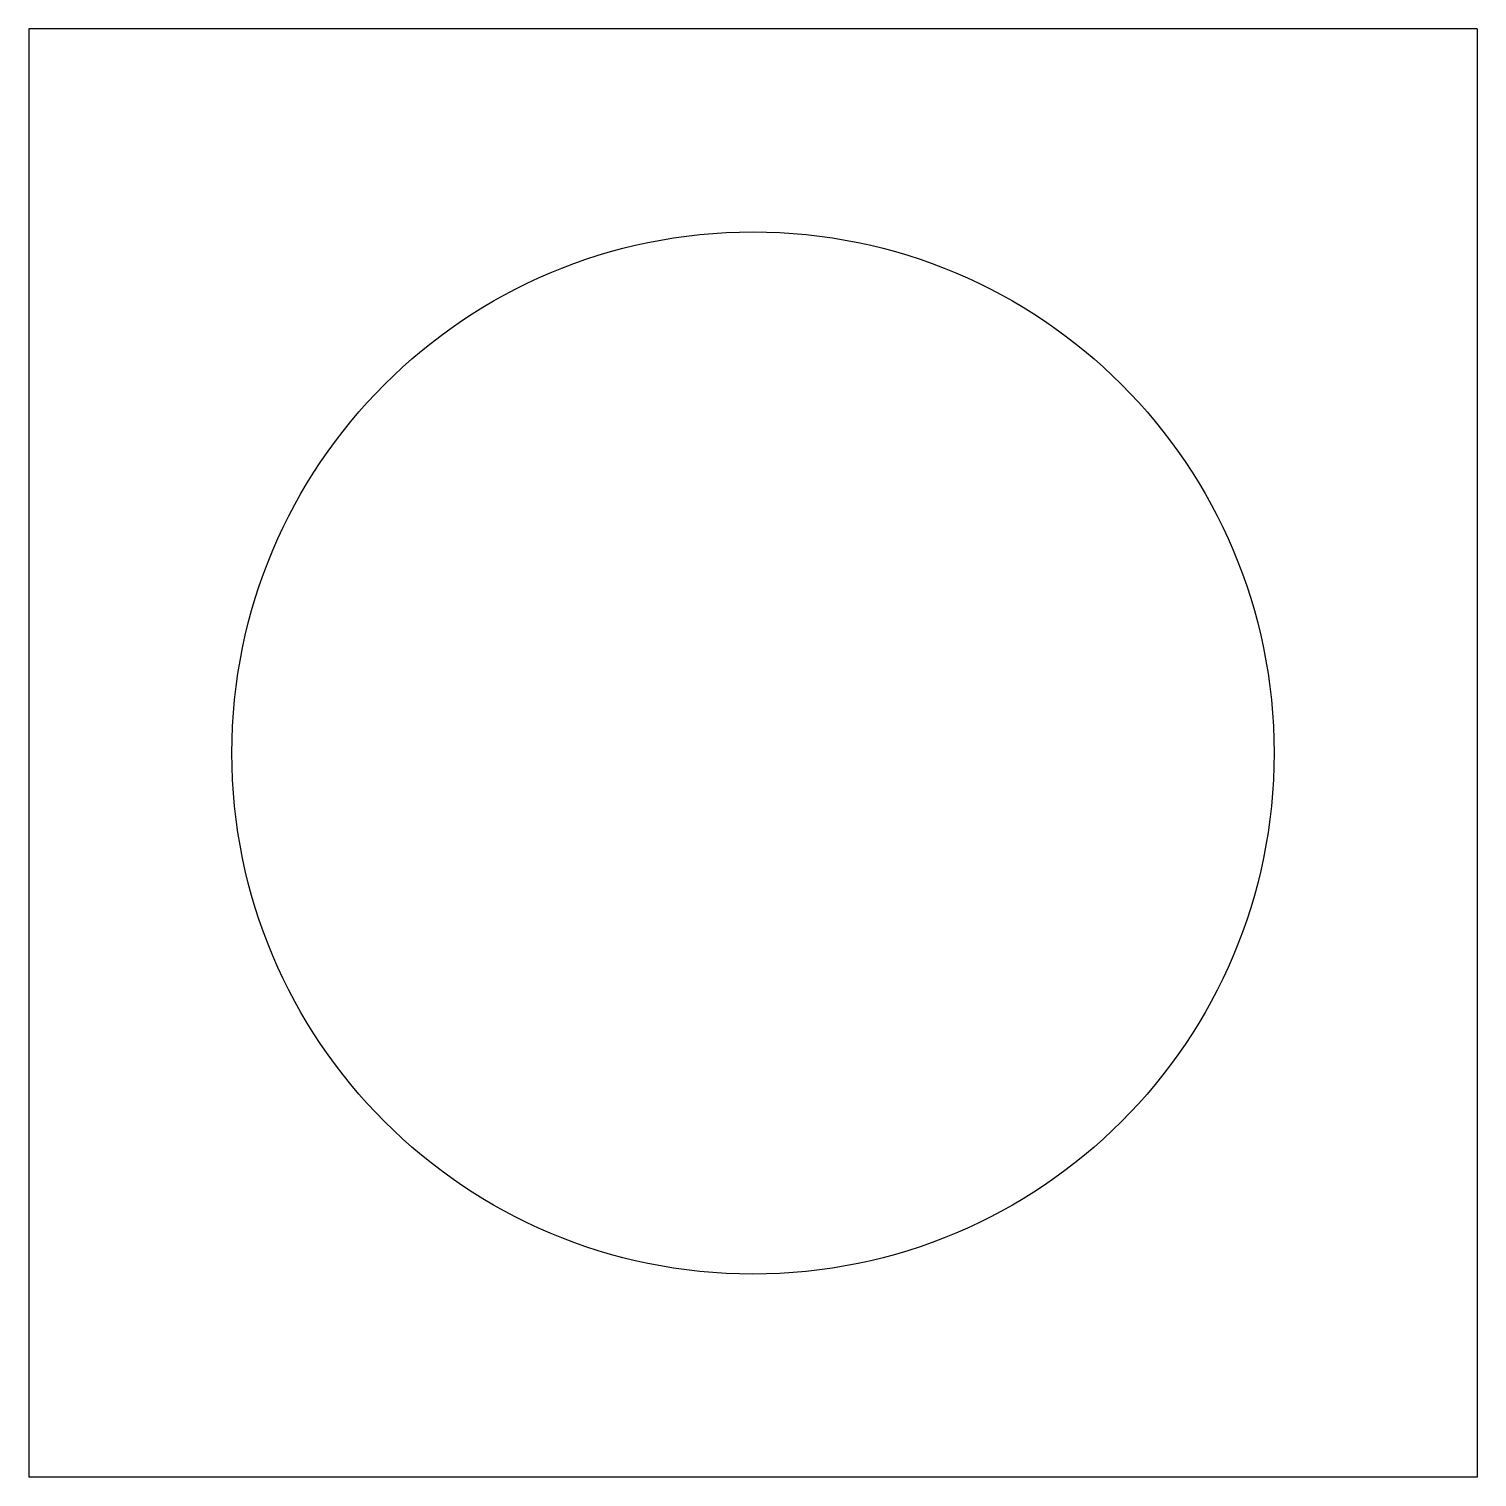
# Model space of a CAD drawing. Header units: millimetres. Extents: x -38 to 38, y -38 to 38.
import ezdxf

# ---------------------------------------------------------------- set-up
doc = ezdxf.new("R2010")
doc.units = ezdxf.units.MM

msp = doc.modelspace()

# ---------------------------------------------------------------- linework, layer by layer
for p, q in [((38, 38), (-38, 38)), ((-38, 38), (-38, -38)), ((38, 38), (38, -38)), ((38, -38), (-38, -38))]:
    msp.add_line(p, q)
msp.add_circle((0, 0), 27.35)

doc.saveas('drawing.dxf')
